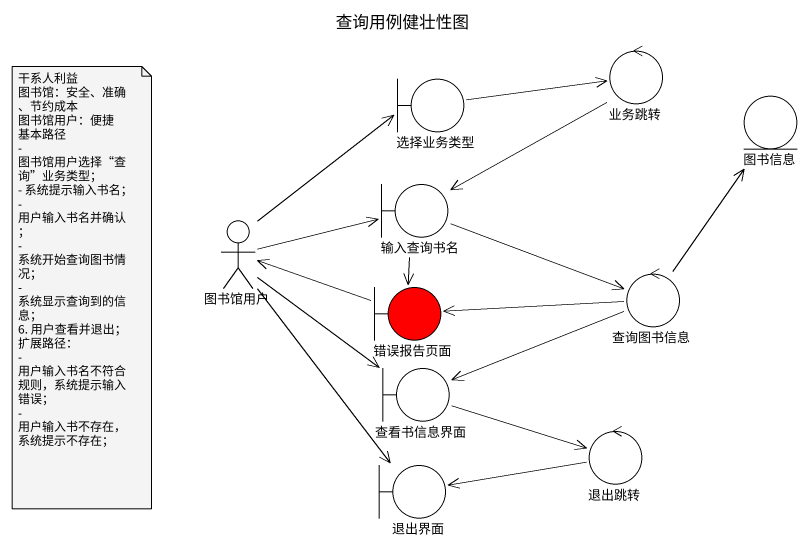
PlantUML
@startuml
title 查询用例健壮性图
boundary 选择业务类型
control 业务跳转
entity 图书信息
boundary 输入查询书名
actor 图书馆用户
boundary 错误报告页面 #FF0000
control 查询图书信息
boundary 查看书信息界面
boundary 退出界面
control 退出跳转
选择业务类型 -right-> 业务跳转
业务跳转 --> 输入查询书名
输入查询书名 --> 错误报告页面
输入查询书名 -right-> 查询图书信息
图书馆用户 -up-> 选择业务类型
图书馆用户 -right-> 输入查询书名
图书馆用户 <-right- 错误报告页面
图书馆用户 --> 查看书信息界面
图书馆用户 --> 退出界面
查询图书信息 -up-> 图书信息
查询图书信息 -left-> 错误报告页面
查询图书信息 -left-> 查看书信息界面
查看书信息界面 -right-> 退出跳转
退出跳转 -left-> 退出界面
note as N1
  干系人利益
  图书馆：安全、准确、节约成本
  图书馆用户：便捷
  基本路径
  - 图书馆用户选择“查询”业务类型；
  - 系统提示输入书名；
  - 用户输入书名并确认；
  - 系统开始查询图书情况；
  - 系统显示查询到的信息；
  6. 用户查看并退出；
  扩展路径：
  - 用户输入书名不符合规则，系统提示输入错误；
  - 用户输入书不存在，系统提示不存在；
end note
@enduml
